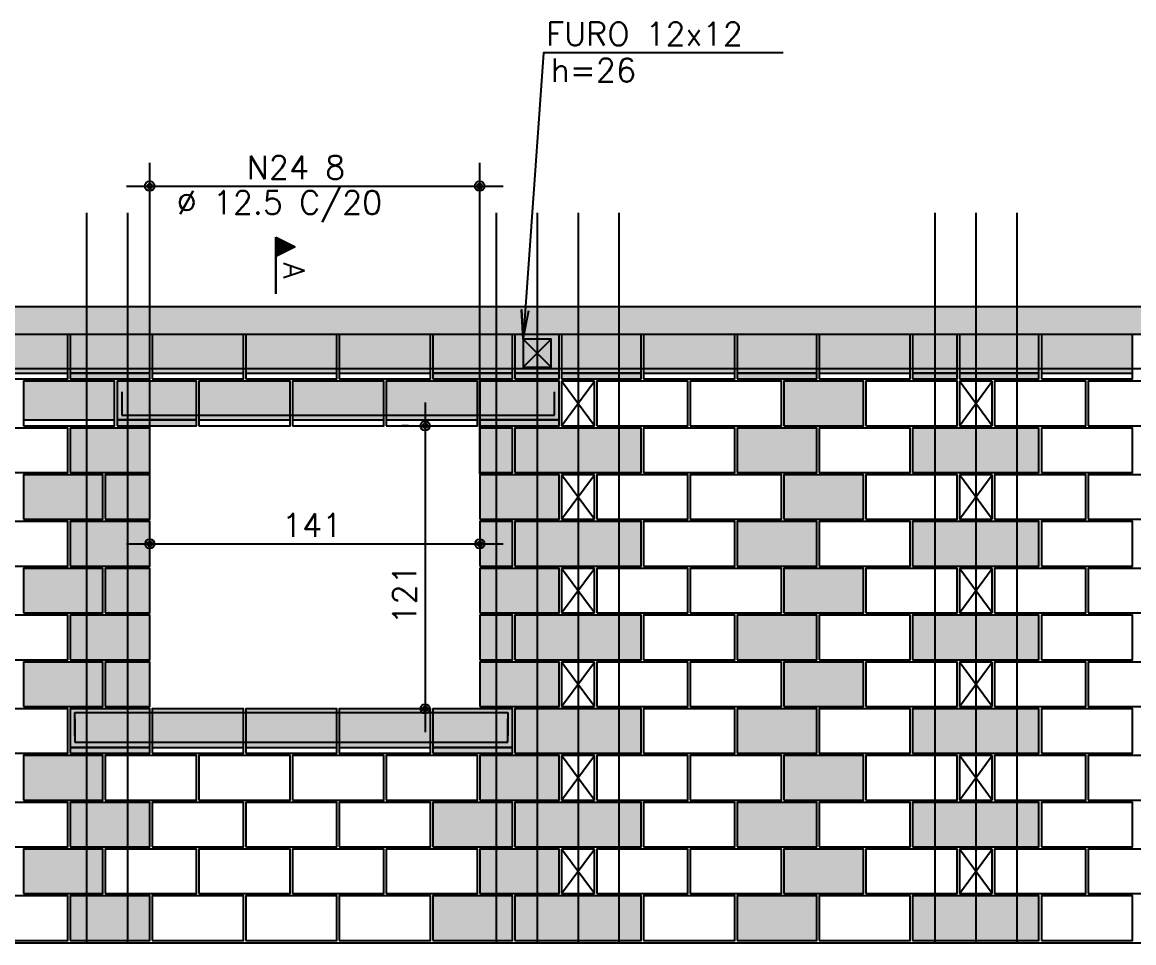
# Model space of a CAD drawing. Extents: x -2 to 121, y -2 to 61.
# Drawn here: x 34.84 to 44.34, y 34.59 to 42.46 of the extents above; entities that cross this region are included whole.
import ezdxf

# ---------------------------------------------------------------- set-up
doc = ezdxf.new("R2010")
doc.units = 0
doc.header["$MEASUREMENT"] = 0
for name, color, linetype in [('PENA_01', 1, 'CONTINUOUS'), ('PENA_02', 2, 'CONTINUOUS'), ('PENA_03', 3, 'CONTINUOUS'), ('PENA_05', 5, 'CONTINUOUS'), ('PENA_09', 254, 'CONTINUOUS'), ('PENA_11', 252, 'CONTINUOUS'), ('PENA_19', 240, 'CONTINUOUS'), ('PENA_21', 100, 'CONTINUOUS'), ('PENA_23', 50, 'CONTINUOUS'), ('PENA_28', 135, 'CONTINUOUS')]:
    doc.layers.add(name, color=color, linetype=linetype)
doc.styles.get("Standard").update_dxf_attribs({"font": 'ROMANS.SHX'})

msp = doc.modelspace()

# ---------------------------------------------------------------- linework, layer by layer
at = {"layer": 'PENA_01', "linetype": 'Continuous'}
for p, q in [((35.927785, 38.604592), (35.927785, 41.26288)), ((38.747785, 38.604592), (38.747785, 41.26288)), ((35.727785, 41.06288), (38.947785, 41.06288)), ((39.118424, 39.754592), (39.358424, 39.514592)), ((39.358424, 39.754592), (39.118424, 39.514592)), ((34.447785, 39.464592), (35.227785, 39.464592)), ((35.247785, 39.464592), (35.927785, 39.464592)), ((35.947785, 39.464592), (36.727785, 39.464592)), ((36.747785, 39.464592), (37.527785, 39.464592)), ((37.547785, 39.464592), (38.327785, 39.464592)), ((38.347785, 39.464592), (39.027785, 39.464592)), ((39.047785, 39.464592), (39.427785, 39.464592)), ((39.447785, 39.464592), (40.127785, 39.464592)), ((40.147785, 39.464592), (40.927785, 39.464592)), ((40.947785, 39.464592), (41.627785, 39.464592)), ((41.647785, 39.464592), (42.427785, 39.464592)), ((42.447785, 39.464592), (42.827785, 39.464592)), ((42.847785, 39.464592), (43.527785, 39.464592)), ((43.547785, 39.464592), (44.327785, 39.464592)), ((38.280897, 39.214592), (38.280897, 36.394592)), ((34.847785, 39.064592), (35.627785, 39.064592)), ((35.647785, 39.064592), (36.327785, 39.064592)), ((36.347785, 39.064592), (37.127785, 39.064592)), ((37.147785, 39.064592), (37.927785, 39.064592)), ((37.947785, 39.064592), (38.727785, 39.064592)), ((38.747785, 39.064592), (39.427785, 39.064592)), ((38.137785, 39.014592), (38.080897, 39.014592)), ((35.727785, 38.004592), (38.947785, 38.004592)), ((38.147785, 36.594592), (38.080897, 36.594592)), ((35.247785, 36.264592), (35.927785, 36.264592)), ((35.947785, 36.264592), (36.727785, 36.264592)), ((36.747785, 36.264592), (37.527785, 36.264592)), ((37.547785, 36.264592), (38.327785, 36.264592)), ((38.347785, 36.264592), (39.027785, 36.264592))]:
    msp.add_line(p, q, dxfattribs=at)
msp.add_lwpolyline([(39.118424, 39.754592), (39.118424, 39.514592), (39.358424, 39.514592), (39.358424, 39.754592), (39.118424, 39.754592)], dxfattribs=at)
at = {"layer": 'PENA_02', "linetype": 'Continuous'}
for p, q in [((39.727785, 39.394592), (39.447785, 39.394592)), ((39.447785, 39.394592), (39.447785, 39.014592)), ((39.727785, 39.014592), (39.727785, 39.394592)), ((43.127785, 39.394592), (42.847785, 39.394592)), ((42.847785, 39.394592), (42.847785, 39.014592)), ((43.127785, 39.014592), (43.127785, 39.394592)), ((39.447785, 39.014592), (39.727785, 39.014592)), ((42.847785, 39.014592), (43.127785, 39.014592)), ((39.727785, 38.594592), (39.447785, 38.594592)), ((39.447785, 38.594592), (39.447785, 38.214592)), ((39.727785, 38.214592), (39.727785, 38.594592)), ((43.127785, 38.594592), (42.847785, 38.594592)), ((42.847785, 38.594592), (42.847785, 38.214592)), ((43.127785, 38.214592), (43.127785, 38.594592)), ((39.447785, 38.214592), (39.727785, 38.214592)), ((42.847785, 38.214592), (43.127785, 38.214592)), ((39.727785, 37.794592), (39.447785, 37.794592)), ((39.447785, 37.794592), (39.447785, 37.414592)), ((39.727785, 37.414592), (39.727785, 37.794592)), ((43.127785, 37.794592), (42.847785, 37.794592)), ((42.847785, 37.794592), (42.847785, 37.414592)), ((43.127785, 37.414592), (43.127785, 37.794592)), ((39.447785, 37.414592), (39.727785, 37.414592)), ((42.847785, 37.414592), (43.127785, 37.414592)), ((39.727785, 36.994592), (39.447785, 36.994592)), ((39.447785, 36.994592), (39.447785, 36.614592)), ((39.727785, 36.614592), (39.727785, 36.994592)), ((43.127785, 36.994592), (42.847785, 36.994592)), ((42.847785, 36.994592), (42.847785, 36.614592)), ((43.127785, 36.614592), (43.127785, 36.994592)), ((39.447785, 36.614592), (39.727785, 36.614592)), ((42.847785, 36.614592), (43.127785, 36.614592)), ((39.727785, 36.194592), (39.447785, 36.194592)), ((39.447785, 36.194592), (39.447785, 35.814592)), ((39.727785, 35.814592), (39.727785, 36.194592)), ((43.127785, 36.194592), (42.847785, 36.194592)), ((42.847785, 36.194592), (42.847785, 35.814592)), ((43.127785, 35.814592), (43.127785, 36.194592)), ((39.447785, 35.814592), (39.727785, 35.814592)), ((42.847785, 35.814592), (43.127785, 35.814592)), ((39.727785, 35.394592), (39.447785, 35.394592)), ((39.447785, 35.394592), (39.447785, 35.014592)), ((39.727785, 35.014592), (39.727785, 35.394592)), ((43.127785, 35.394592), (42.847785, 35.394592)), ((42.847785, 35.394592), (42.847785, 35.014592)), ((43.127785, 35.014592), (43.127785, 35.394592)), ((39.447785, 35.014592), (39.727785, 35.014592)), ((42.847785, 35.014592), (43.127785, 35.014592)), ((6.947785, 34.594592), (63.127785, 34.594592)), ((6.947785, 34.594592), (63.127785, 34.594592))]:
    msp.add_line(p, q, dxfattribs=at)
for points in [[(6.947785, 39.794592), (6.947785, 40.034592), (63.127785, 40.034592), (63.127785, 39.794592), (62.422542, 39.794592), (62.422542, 39.014592), (55.847785, 39.014592), (55.847785, 39.794592), (54.227785, 39.794592), (54.227785, 39.014592), (47.447785, 39.014592), (47.447785, 39.794592), (15.027785, 39.794592), (15.027785, 39.014592), (7.547785, 39.014592), (7.547785, 39.794592), (6.947785, 39.794592)], [(34.447785, 39.414592), (35.227785, 39.414592), (35.227785, 39.794592), (34.447785, 39.794592), (34.447785, 39.414592)], [(35.247785, 39.414592), (35.927785, 39.414592), (35.927785, 39.794592), (35.247785, 39.794592), (35.247785, 39.414592)], [(35.947785, 39.414592), (36.727785, 39.414592), (36.727785, 39.794592), (35.947785, 39.794592), (35.947785, 39.414592)], [(36.747785, 39.414592), (37.527785, 39.414592), (37.527785, 39.794592), (36.747785, 39.794592), (36.747785, 39.414592)], [(37.547785, 39.414592), (38.327785, 39.414592), (38.327785, 39.794592), (37.547785, 39.794592), (37.547785, 39.414592)], [(38.347785, 39.414592), (39.027785, 39.414592), (39.027785, 39.794592), (38.347785, 39.794592), (38.347785, 39.414592)], [(39.047785, 39.414592), (39.427785, 39.414592), (39.427785, 39.794592), (39.047785, 39.794592), (39.047785, 39.414592)], [(39.447785, 39.414592), (40.127785, 39.414592), (40.127785, 39.794592), (39.447785, 39.794592), (39.447785, 39.414592)], [(40.147785, 39.414592), (40.927785, 39.414592), (40.927785, 39.794592), (40.147785, 39.794592), (40.147785, 39.414592)], [(40.947785, 39.414592), (41.627785, 39.414592), (41.627785, 39.794592), (40.947785, 39.794592), (40.947785, 39.414592)], [(41.647785, 39.414592), (42.427785, 39.414592), (42.427785, 39.794592), (41.647785, 39.794592), (41.647785, 39.414592)], [(42.447785, 39.414592), (42.827785, 39.414592), (42.827785, 39.794592), (42.447785, 39.794592), (42.447785, 39.414592)], [(42.847785, 39.414592), (43.527785, 39.414592), (43.527785, 39.794592), (42.847785, 39.794592), (42.847785, 39.414592)], [(43.547785, 39.414592), (44.327785, 39.414592), (44.327785, 39.794592), (43.547785, 39.794592), (43.547785, 39.414592)], [(34.847785, 39.014592), (35.627785, 39.014592), (35.627785, 39.394592), (34.847785, 39.394592), (34.847785, 39.014592)], [(35.647785, 39.014592), (36.327785, 39.014592), (36.327785, 39.394592), (35.647785, 39.394592), (35.647785, 39.014592)], [(36.347785, 39.014592), (37.127785, 39.014592), (37.127785, 39.394592), (36.347785, 39.394592), (36.347785, 39.014592)], [(37.147785, 39.014592), (37.927785, 39.014592), (37.927785, 39.394592), (37.147785, 39.394592), (37.147785, 39.014592)], [(37.947785, 39.014592), (38.727785, 39.014592), (38.727785, 39.394592), (37.947785, 39.394592), (37.947785, 39.014592)], [(38.747785, 39.014592), (39.427785, 39.014592), (39.427785, 39.394592), (38.747785, 39.394592), (38.747785, 39.014592)], [(39.747785, 39.014592), (40.527785, 39.014592), (40.527785, 39.394592), (39.747785, 39.394592), (39.747785, 39.014592)], [(40.547785, 39.014592), (41.327785, 39.014592), (41.327785, 39.394592), (40.547785, 39.394592), (40.547785, 39.014592)], [(41.347785, 39.014592), (42.027785, 39.014592), (42.027785, 39.394592), (41.347785, 39.394592), (41.347785, 39.014592)], [(42.047785, 39.014592), (42.827785, 39.014592), (42.827785, 39.394592), (42.047785, 39.394592), (42.047785, 39.014592)], [(43.147785, 39.014592), (43.927785, 39.014592), (43.927785, 39.394592), (43.147785, 39.394592), (43.147785, 39.014592)], [(43.947785, 39.014592), (44.727785, 39.014592), (44.727785, 39.394592), (43.947785, 39.394592), (43.947785, 39.014592)], [(34.447785, 38.614592), (35.227785, 38.614592), (35.227785, 38.994592), (34.447785, 38.994592), (34.447785, 38.614592)], [(35.247785, 38.614592), (35.927785, 38.614592), (35.927785, 38.994592), (35.247785, 38.994592), (35.247785, 38.614592)], [(38.747785, 38.614592), (39.027785, 38.614592), (39.027785, 38.994592), (38.747785, 38.994592), (38.747785, 38.614592)], [(39.047785, 38.614592), (40.127785, 38.614592), (40.127785, 38.994592), (39.047785, 38.994592), (39.047785, 38.614592)], [(40.147785, 38.614592), (40.927785, 38.614592), (40.927785, 38.994592), (40.147785, 38.994592), (40.147785, 38.614592)], [(40.947785, 38.614592), (41.627785, 38.614592), (41.627785, 38.994592), (40.947785, 38.994592), (40.947785, 38.614592)], [(41.647785, 38.614592), (42.427785, 38.614592), (42.427785, 38.994592), (41.647785, 38.994592), (41.647785, 38.614592)], [(42.447785, 38.614592), (43.527785, 38.614592), (43.527785, 38.994592), (42.447785, 38.994592), (42.447785, 38.614592)], [(43.547785, 38.614592), (44.327785, 38.614592), (44.327785, 38.994592), (43.547785, 38.994592), (43.547785, 38.614592)], [(34.847785, 38.214592), (35.527785, 38.214592), (35.527785, 38.594592), (34.847785, 38.594592), (34.847785, 38.214592)], [(35.547785, 38.214592), (35.927785, 38.214592), (35.927785, 38.594592), (35.547785, 38.594592), (35.547785, 38.214592)], [(38.747785, 38.214592), (39.427785, 38.214592), (39.427785, 38.594592), (38.747785, 38.594592), (38.747785, 38.214592)], [(39.747785, 38.214592), (40.527785, 38.214592), (40.527785, 38.594592), (39.747785, 38.594592), (39.747785, 38.214592)], [(40.547785, 38.214592), (41.327785, 38.214592), (41.327785, 38.594592), (40.547785, 38.594592), (40.547785, 38.214592)], [(41.347785, 38.214592), (42.027785, 38.214592), (42.027785, 38.594592), (41.347785, 38.594592), (41.347785, 38.214592)], [(42.047785, 38.214592), (42.827785, 38.214592), (42.827785, 38.594592), (42.047785, 38.594592), (42.047785, 38.214592)], [(43.147785, 38.214592), (43.927785, 38.214592), (43.927785, 38.594592), (43.147785, 38.594592), (43.147785, 38.214592)], [(43.947785, 38.214592), (44.727785, 38.214592), (44.727785, 38.594592), (43.947785, 38.594592), (43.947785, 38.214592)], [(34.447785, 37.814592), (35.227785, 37.814592), (35.227785, 38.194592), (34.447785, 38.194592), (34.447785, 37.814592)], [(35.247785, 37.814592), (35.927785, 37.814592), (35.927785, 38.194592), (35.247785, 38.194592), (35.247785, 37.814592)], [(38.747785, 37.814592), (39.027785, 37.814592), (39.027785, 38.194592), (38.747785, 38.194592), (38.747785, 37.814592)], [(39.047785, 37.814592), (40.127785, 37.814592), (40.127785, 38.194592), (39.047785, 38.194592), (39.047785, 37.814592)], [(40.147785, 37.814592), (40.927785, 37.814592), (40.927785, 38.194592), (40.147785, 38.194592), (40.147785, 37.814592)], [(40.947785, 37.814592), (41.627785, 37.814592), (41.627785, 38.194592), (40.947785, 38.194592), (40.947785, 37.814592)], [(41.647785, 37.814592), (42.427785, 37.814592), (42.427785, 38.194592), (41.647785, 38.194592), (41.647785, 37.814592)], [(42.447785, 37.814592), (43.527785, 37.814592), (43.527785, 38.194592), (42.447785, 38.194592), (42.447785, 37.814592)], [(43.547785, 37.814592), (44.327785, 37.814592), (44.327785, 38.194592), (43.547785, 38.194592), (43.547785, 37.814592)], [(34.847785, 37.414592), (35.527785, 37.414592), (35.527785, 37.794592), (34.847785, 37.794592), (34.847785, 37.414592)], [(35.547785, 37.414592), (35.927785, 37.414592), (35.927785, 37.794592), (35.547785, 37.794592), (35.547785, 37.414592)], [(38.747785, 37.414592), (39.427785, 37.414592), (39.427785, 37.794592), (38.747785, 37.794592), (38.747785, 37.414592)], [(39.747785, 37.414592), (40.527785, 37.414592), (40.527785, 37.794592), (39.747785, 37.794592), (39.747785, 37.414592)], [(40.547785, 37.414592), (41.327785, 37.414592), (41.327785, 37.794592), (40.547785, 37.794592), (40.547785, 37.414592)], [(41.347785, 37.414592), (42.027785, 37.414592), (42.027785, 37.794592), (41.347785, 37.794592), (41.347785, 37.414592)], [(42.047785, 37.414592), (42.827785, 37.414592), (42.827785, 37.794592), (42.047785, 37.794592), (42.047785, 37.414592)], [(43.147785, 37.414592), (43.927785, 37.414592), (43.927785, 37.794592), (43.147785, 37.794592), (43.147785, 37.414592)], [(43.947785, 37.414592), (44.727785, 37.414592), (44.727785, 37.794592), (43.947785, 37.794592), (43.947785, 37.414592)], [(34.447785, 37.014592), (35.227785, 37.014592), (35.227785, 37.394592), (34.447785, 37.394592), (34.447785, 37.014592)], [(35.247785, 37.014592), (35.927785, 37.014592), (35.927785, 37.394592), (35.247785, 37.394592), (35.247785, 37.014592)], [(38.747785, 37.014592), (39.027785, 37.014592), (39.027785, 37.394592), (38.747785, 37.394592), (38.747785, 37.014592)], [(39.047785, 37.014592), (40.127785, 37.014592), (40.127785, 37.394592), (39.047785, 37.394592), (39.047785, 37.014592)], [(40.147785, 37.014592), (40.927785, 37.014592), (40.927785, 37.394592), (40.147785, 37.394592), (40.147785, 37.014592)], [(40.947785, 37.014592), (41.627785, 37.014592), (41.627785, 37.394592), (40.947785, 37.394592), (40.947785, 37.014592)], [(41.647785, 37.014592), (42.427785, 37.014592), (42.427785, 37.394592), (41.647785, 37.394592), (41.647785, 37.014592)], [(42.447785, 37.014592), (43.527785, 37.014592), (43.527785, 37.394592), (42.447785, 37.394592), (42.447785, 37.014592)], [(43.547785, 37.014592), (44.327785, 37.014592), (44.327785, 37.394592), (43.547785, 37.394592), (43.547785, 37.014592)], [(34.847785, 36.614592), (35.527785, 36.614592), (35.527785, 36.994592), (34.847785, 36.994592), (34.847785, 36.614592)], [(35.547785, 36.614592), (35.927785, 36.614592), (35.927785, 36.994592), (35.547785, 36.994592), (35.547785, 36.614592)], [(38.747785, 36.614592), (39.427785, 36.614592), (39.427785, 36.994592), (38.747785, 36.994592), (38.747785, 36.614592)], [(39.747785, 36.614592), (40.527785, 36.614592), (40.527785, 36.994592), (39.747785, 36.994592), (39.747785, 36.614592)], [(40.547785, 36.614592), (41.327785, 36.614592), (41.327785, 36.994592), (40.547785, 36.994592), (40.547785, 36.614592)], [(41.347785, 36.614592), (42.027785, 36.614592), (42.027785, 36.994592), (41.347785, 36.994592), (41.347785, 36.614592)], [(42.047785, 36.614592), (42.827785, 36.614592), (42.827785, 36.994592), (42.047785, 36.994592), (42.047785, 36.614592)], [(43.147785, 36.614592), (43.927785, 36.614592), (43.927785, 36.994592), (43.147785, 36.994592), (43.147785, 36.614592)], [(43.947785, 36.614592), (44.727785, 36.614592), (44.727785, 36.994592), (43.947785, 36.994592), (43.947785, 36.614592)], [(34.447785, 36.214592), (35.227785, 36.214592), (35.227785, 36.594592), (34.447785, 36.594592), (34.447785, 36.214592)], [(35.247785, 36.214592), (35.927785, 36.214592), (35.927785, 36.594592), (35.247785, 36.594592), (35.247785, 36.214592)], [(35.947785, 36.214592), (36.727785, 36.214592), (36.727785, 36.594592), (35.947785, 36.594592), (35.947785, 36.214592)], [(36.747785, 36.214592), (37.527785, 36.214592), (37.527785, 36.594592), (36.747785, 36.594592), (36.747785, 36.214592)], [(37.547785, 36.214592), (38.327785, 36.214592), (38.327785, 36.594592), (37.547785, 36.594592), (37.547785, 36.214592)], [(38.347785, 36.214592), (39.027785, 36.214592), (39.027785, 36.594592), (38.347785, 36.594592), (38.347785, 36.214592)], [(39.047785, 36.214592), (40.127785, 36.214592), (40.127785, 36.594592), (39.047785, 36.594592), (39.047785, 36.214592)], [(40.147785, 36.214592), (40.927785, 36.214592), (40.927785, 36.594592), (40.147785, 36.594592), (40.147785, 36.214592)], [(40.947785, 36.214592), (41.627785, 36.214592), (41.627785, 36.594592), (40.947785, 36.594592), (40.947785, 36.214592)], [(41.647785, 36.214592), (42.427785, 36.214592), (42.427785, 36.594592), (41.647785, 36.594592), (41.647785, 36.214592)], [(42.447785, 36.214592), (43.527785, 36.214592), (43.527785, 36.594592), (42.447785, 36.594592), (42.447785, 36.214592)], [(43.547785, 36.214592), (44.327785, 36.214592), (44.327785, 36.594592), (43.547785, 36.594592), (43.547785, 36.214592)], [(34.847785, 35.814592), (35.527785, 35.814592), (35.527785, 36.194592), (34.847785, 36.194592), (34.847785, 35.814592)], [(35.547785, 35.814592), (36.327785, 35.814592), (36.327785, 36.194592), (35.547785, 36.194592), (35.547785, 35.814592)], [(36.347785, 35.814592), (37.127785, 35.814592), (37.127785, 36.194592), (36.347785, 36.194592), (36.347785, 35.814592)], [(37.147785, 35.814592), (37.927785, 35.814592), (37.927785, 36.194592), (37.147785, 36.194592), (37.147785, 35.814592)], [(37.947785, 35.814592), (38.727785, 35.814592), (38.727785, 36.194592), (37.947785, 36.194592), (37.947785, 35.814592)], [(38.747785, 35.814592), (39.427785, 35.814592), (39.427785, 36.194592), (38.747785, 36.194592), (38.747785, 35.814592)], [(39.747785, 35.814592), (40.527785, 35.814592), (40.527785, 36.194592), (39.747785, 36.194592), (39.747785, 35.814592)], [(40.547785, 35.814592), (41.327785, 35.814592), (41.327785, 36.194592), (40.547785, 36.194592), (40.547785, 35.814592)], [(41.347785, 35.814592), (42.027785, 35.814592), (42.027785, 36.194592), (41.347785, 36.194592), (41.347785, 35.814592)], [(42.047785, 35.814592), (42.827785, 35.814592), (42.827785, 36.194592), (42.047785, 36.194592), (42.047785, 35.814592)], [(43.147785, 35.814592), (43.927785, 35.814592), (43.927785, 36.194592), (43.147785, 36.194592), (43.147785, 35.814592)], [(43.947785, 35.814592), (44.727785, 35.814592), (44.727785, 36.194592), (43.947785, 36.194592), (43.947785, 35.814592)], [(34.447785, 35.414592), (35.227785, 35.414592), (35.227785, 35.794592), (34.447785, 35.794592), (34.447785, 35.414592)], [(35.247785, 35.414592), (35.927785, 35.414592), (35.927785, 35.794592), (35.247785, 35.794592), (35.247785, 35.414592)], [(35.947785, 35.414592), (36.727785, 35.414592), (36.727785, 35.794592), (35.947785, 35.794592), (35.947785, 35.414592)], [(36.747785, 35.414592), (37.527785, 35.414592), (37.527785, 35.794592), (36.747785, 35.794592), (36.747785, 35.414592)], [(37.547785, 35.414592), (38.327785, 35.414592), (38.327785, 35.794592), (37.547785, 35.794592), (37.547785, 35.414592)], [(38.347785, 35.414592), (39.027785, 35.414592), (39.027785, 35.794592), (38.347785, 35.794592), (38.347785, 35.414592)], [(39.047785, 35.414592), (40.127785, 35.414592), (40.127785, 35.794592), (39.047785, 35.794592), (39.047785, 35.414592)], [(40.147785, 35.414592), (40.927785, 35.414592), (40.927785, 35.794592), (40.147785, 35.794592), (40.147785, 35.414592)], [(40.947785, 35.414592), (41.627785, 35.414592), (41.627785, 35.794592), (40.947785, 35.794592), (40.947785, 35.414592)], [(41.647785, 35.414592), (42.427785, 35.414592), (42.427785, 35.794592), (41.647785, 35.794592), (41.647785, 35.414592)], [(42.447785, 35.414592), (43.527785, 35.414592), (43.527785, 35.794592), (42.447785, 35.794592), (42.447785, 35.414592)], [(43.547785, 35.414592), (44.327785, 35.414592), (44.327785, 35.794592), (43.547785, 35.794592), (43.547785, 35.414592)], [(34.847785, 35.014592), (35.527785, 35.014592), (35.527785, 35.394592), (34.847785, 35.394592), (34.847785, 35.014592)], [(35.547785, 35.014592), (36.327785, 35.014592), (36.327785, 35.394592), (35.547785, 35.394592), (35.547785, 35.014592)], [(36.347785, 35.014592), (37.127785, 35.014592), (37.127785, 35.394592), (36.347785, 35.394592), (36.347785, 35.014592)], [(37.147785, 35.014592), (37.927785, 35.014592), (37.927785, 35.394592), (37.147785, 35.394592), (37.147785, 35.014592)], [(37.947785, 35.014592), (38.727785, 35.014592), (38.727785, 35.394592), (37.947785, 35.394592), (37.947785, 35.014592)], [(38.747785, 35.014592), (39.427785, 35.014592), (39.427785, 35.394592), (38.747785, 35.394592), (38.747785, 35.014592)], [(39.747785, 35.014592), (40.527785, 35.014592), (40.527785, 35.394592), (39.747785, 35.394592), (39.747785, 35.014592)], [(40.547785, 35.014592), (41.327785, 35.014592), (41.327785, 35.394592), (40.547785, 35.394592), (40.547785, 35.014592)], [(41.347785, 35.014592), (42.027785, 35.014592), (42.027785, 35.394592), (41.347785, 35.394592), (41.347785, 35.014592)], [(42.047785, 35.014592), (42.827785, 35.014592), (42.827785, 35.394592), (42.047785, 35.394592), (42.047785, 35.014592)], [(43.147785, 35.014592), (43.927785, 35.014592), (43.927785, 35.394592), (43.147785, 35.394592), (43.147785, 35.014592)], [(43.947785, 35.014592), (44.727785, 35.014592), (44.727785, 35.394592), (43.947785, 35.394592), (43.947785, 35.014592)], [(34.447785, 34.614592), (35.227785, 34.614592), (35.227785, 34.994592), (34.447785, 34.994592), (34.447785, 34.614592)], [(35.247785, 34.614592), (35.927785, 34.614592), (35.927785, 34.994592), (35.247785, 34.994592), (35.247785, 34.614592)], [(35.947785, 34.614592), (36.727785, 34.614592), (36.727785, 34.994592), (35.947785, 34.994592), (35.947785, 34.614592)], [(36.747785, 34.614592), (37.527785, 34.614592), (37.527785, 34.994592), (36.747785, 34.994592), (36.747785, 34.614592)], [(37.547785, 34.614592), (38.327785, 34.614592), (38.327785, 34.994592), (37.547785, 34.994592), (37.547785, 34.614592)], [(38.347785, 34.614592), (39.027785, 34.614592), (39.027785, 34.994592), (38.347785, 34.994592), (38.347785, 34.614592)], [(39.047785, 34.614592), (40.127785, 34.614592), (40.127785, 34.994592), (39.047785, 34.994592), (39.047785, 34.614592)], [(40.147785, 34.614592), (40.927785, 34.614592), (40.927785, 34.994592), (40.147785, 34.994592), (40.147785, 34.614592)], [(40.947785, 34.614592), (41.627785, 34.614592), (41.627785, 34.994592), (40.947785, 34.994592), (40.947785, 34.614592)], [(41.647785, 34.614592), (42.427785, 34.614592), (42.427785, 34.994592), (41.647785, 34.994592), (41.647785, 34.614592)], [(42.447785, 34.614592), (43.527785, 34.614592), (43.527785, 34.994592), (42.447785, 34.994592), (42.447785, 34.614592)], [(43.547785, 34.614592), (44.327785, 34.614592), (44.327785, 34.994592), (43.547785, 34.994592), (43.547785, 34.614592)]]:
    msp.add_lwpolyline(points, dxfattribs=at)
for centre, radius in [((35.927785, 41.06288), 0.041625), ((35.927785, 41.06288), 0.02075), ((38.747785, 41.06288), 0.041625), ((38.747785, 41.06288), 0.02075), ((38.280897, 39.014592), 0.04), ((38.280897, 39.014592), 0.02), ((35.927785, 38.004592), 0.04), ((35.927785, 38.004592), 0.02), ((38.747785, 38.004592), 0.04), ((38.747785, 38.004592), 0.02), ((38.280897, 36.594592), 0.04), ((38.280897, 36.594592), 0.02)]:
    msp.add_circle(centre, radius, dxfattribs=at)
at = {"layer": 'PENA_03', "linetype": 'Continuous'}
for p, q in [((37.004296, 40.141199), (37.004296, 40.627581)), ((37.004296, 40.627581), (37.170229, 40.544615)), ((37.004991, 40.626453), (37.168668, 40.544615)), ((37.004992, 40.626453), (37.004992, 40.462776)), ((37.01706, 40.621199), (37.01706, 40.46803)), ((37.029824, 40.614817), (37.029824, 40.474412)), ((37.042588, 40.608435), (37.042588, 40.480794)), ((37.055352, 40.602053), (37.055352, 40.487176)), ((37.068116, 40.595671), (37.068116, 40.493558)), ((37.08088, 40.589289), (37.08088, 40.49994)), ((37.093644, 40.582907), (37.093644, 40.506322)), ((37.106408, 40.576525), (37.106408, 40.512704)), ((37.119172, 40.570143), (37.119172, 40.519086)), ((37.170229, 40.544615), (37.004991, 40.461996)), ((37.168668, 40.544615), (37.004992, 40.462776)), ((37.131936, 40.563761), (37.131936, 40.525468)), ((37.144701, 40.557379), (37.144701, 40.53185)), ((37.157465, 40.550997), (37.157465, 40.538233)), ((37.004992, 40.461996), (37.004992, 40.141199)), ((39.447785, 39.014592), (39.727785, 39.394592)), ((39.727785, 39.014592), (39.447785, 39.394592)), ((42.847785, 39.014592), (43.127785, 39.394592)), ((43.127785, 39.014592), (42.847785, 39.394592)), ((38.337785, 39.014592), (38.337785, 39.014592)), ((39.447785, 38.214592), (39.727785, 38.594592)), ((39.727785, 38.214592), (39.447785, 38.594592)), ((42.847785, 38.214592), (43.127785, 38.594592)), ((43.127785, 38.214592), (42.847785, 38.594592)), ((35.927785, 38.404592), (35.927785, 38.404592)), ((38.747785, 38.404592), (38.747785, 38.404592)), ((35.927785, 38.004592), (35.927785, 38.004592)), ((38.747785, 38.004592), (38.747785, 38.004592)), ((39.447785, 37.414592), (39.727785, 37.794592)), ((39.727785, 37.414592), (39.447785, 37.794592)), ((42.847785, 37.414592), (43.127785, 37.794592)), ((43.127785, 37.414592), (42.847785, 37.794592)), ((39.447785, 36.614592), (39.727785, 36.994592)), ((39.727785, 36.614592), (39.447785, 36.994592)), ((42.847785, 36.614592), (43.127785, 36.994592)), ((43.127785, 36.614592), (42.847785, 36.994592)), ((38.347785, 36.594592), (38.347785, 36.594592)), ((39.447785, 35.814592), (39.727785, 36.194592)), ((39.727785, 35.814592), (39.447785, 36.194592)), ((42.847785, 35.814592), (43.127785, 36.194592)), ((43.127785, 35.814592), (42.847785, 36.194592)), ((39.447785, 35.014592), (39.727785, 35.394592)), ((39.727785, 35.014592), (39.447785, 35.394592)), ((42.847785, 35.014592), (43.127785, 35.394592)), ((43.127785, 35.014592), (42.847785, 35.394592))]:
    msp.add_line(p, q, dxfattribs=at)
msp.add_lwpolyline([(41.342354, 42.203109), (39.293263, 42.203109), (39.118424, 39.754592), (39.103529, 40.004148), (39.118424, 39.754592), (39.168626, 39.9995)], dxfattribs=at)
at = {"layer": 'PENA_05', "linetype": 'Continuous'}
for p, q in [((30.83193, 39.504592), (47.847785, 39.504592)), ((35.687785, 39.304592), (35.687785, 39.104592)), ((39.387785, 39.104592), (39.387785, 39.304592)), ((35.687785, 39.104592), (39.387785, 39.104592)), ((35.287785, 36.363491), (35.287785, 36.563491)), ((35.287785, 36.563491), (38.987785, 36.563491)), ((35.287785, 36.509397), (35.287785, 36.309397)), ((38.987785, 36.563491), (38.987785, 36.363491)), ((38.987785, 36.309397), (38.987785, 36.509397)), ((35.287785, 36.309397), (38.987785, 36.309397))]:
    msp.add_line(p, q, dxfattribs=at)
for points in [[(35.387785, 40.834592), (35.387785, 34.594592)], [(35.737785, 40.834592), (35.737785, 34.594592)], [(38.887785, 40.834592), (38.887785, 34.594592)], [(39.237785, 40.834592), (39.237785, 34.594592)], [(39.587785, 40.834592), (39.587785, 34.594592)], [(39.937785, 40.834592), (39.937785, 34.594592)], [(42.637785, 40.834592), (42.637785, 34.594592)], [(42.987785, 40.834592), (42.987785, 34.594592)], [(43.337785, 40.834592), (43.337785, 34.594592)]]:
    msp.add_lwpolyline(points, dxfattribs=at)
at = {"layer": 'PENA_09', "linetype": 'Continuous'}
for points in [[(34.447785, 39.464592), (35.227785, 39.464592), (35.227785, 39.794592), (34.447785, 39.794592), (34.447785, 39.464592)], [(35.247785, 39.464592), (35.927785, 39.464592), (35.927785, 39.794592), (35.247785, 39.794592), (35.247785, 39.464592)], [(35.947785, 39.464592), (36.727785, 39.464592), (36.727785, 39.794592), (35.947785, 39.794592), (35.947785, 39.464592)], [(36.747785, 39.464592), (37.527785, 39.464592), (37.527785, 39.794592), (36.747785, 39.794592), (36.747785, 39.464592)], [(37.547785, 39.464592), (38.327785, 39.464592), (38.327785, 39.794592), (37.547785, 39.794592), (37.547785, 39.464592)], [(38.347785, 39.464592), (39.027785, 39.464592), (39.027785, 39.794592), (38.347785, 39.794592), (38.347785, 39.464592)], [(39.047785, 39.464592), (39.427785, 39.464592), (39.427785, 39.794592), (39.047785, 39.794592), (39.047785, 39.464592)], [(39.447785, 39.464592), (40.127785, 39.464592), (40.127785, 39.794592), (39.447785, 39.794592), (39.447785, 39.464592)], [(40.147785, 39.464592), (40.927785, 39.464592), (40.927785, 39.794592), (40.147785, 39.794592), (40.147785, 39.464592)], [(40.947785, 39.464592), (41.627785, 39.464592), (41.627785, 39.794592), (40.947785, 39.794592), (40.947785, 39.464592)], [(41.647785, 39.464592), (42.427785, 39.464592), (42.427785, 39.794592), (41.647785, 39.794592), (41.647785, 39.464592)], [(42.447785, 39.464592), (42.827785, 39.464592), (42.827785, 39.794592), (42.447785, 39.794592), (42.447785, 39.464592)], [(42.847785, 39.464592), (43.527785, 39.464592), (43.527785, 39.794592), (42.847785, 39.794592), (42.847785, 39.464592)], [(43.547785, 39.464592), (44.327785, 39.464592), (44.327785, 39.794592), (43.547785, 39.794592), (43.547785, 39.464592)], [(34.847785, 39.064592), (35.627785, 39.064592), (35.627785, 39.394592), (34.847785, 39.394592), (34.847785, 39.064592)], [(35.647785, 39.064592), (36.327785, 39.064592), (36.327785, 39.394592), (35.647785, 39.394592), (35.647785, 39.064592)], [(36.347785, 39.064592), (37.127785, 39.064592), (37.127785, 39.394592), (36.347785, 39.394592), (36.347785, 39.064592)], [(37.147785, 39.064592), (37.927785, 39.064592), (37.927785, 39.394592), (37.147785, 39.394592), (37.147785, 39.064592)], [(37.947785, 39.064592), (38.727785, 39.064592), (38.727785, 39.394592), (37.947785, 39.394592), (37.947785, 39.064592)], [(38.747785, 39.064592), (39.427785, 39.064592), (39.427785, 39.394592), (38.747785, 39.394592), (38.747785, 39.064592)], [(35.247785, 36.264592), (35.927785, 36.264592), (35.927785, 36.594592), (35.247785, 36.594592), (35.247785, 36.264592)], [(35.947785, 36.264592), (36.727785, 36.264592), (36.727785, 36.594592), (35.947785, 36.594592), (35.947785, 36.264592)], [(36.747785, 36.264592), (37.527785, 36.264592), (37.527785, 36.594592), (36.747785, 36.594592), (36.747785, 36.264592)], [(37.547785, 36.264592), (38.327785, 36.264592), (38.327785, 36.594592), (37.547785, 36.594592), (37.547785, 36.264592)], [(38.347785, 36.264592), (39.027785, 36.264592), (39.027785, 36.594592), (38.347785, 36.594592), (38.347785, 36.264592)]]:
    msp.add_lwpolyline(points, dxfattribs=at)
for points in [[(34.447785, 39.464592), (35.227785, 39.464592), (35.227785, 39.794592)], [(34.447785, 39.464592), (35.227785, 39.794592), (34.447785, 39.794592)], [(35.247785, 39.464592), (35.927785, 39.464592), (35.927785, 39.794592)], [(35.247785, 39.464592), (35.927785, 39.794592), (35.247785, 39.794592)], [(35.247785, 39.464592), (35.247785, 39.794592), (35.247785, 39.464592)], [(35.947785, 39.464592), (36.727785, 39.464592), (36.727785, 39.794592)], [(35.947785, 39.464592), (36.727785, 39.794592), (35.947785, 39.794592)], [(35.947785, 39.464592), (35.947785, 39.794592), (35.947785, 39.464592)], [(36.747785, 39.464592), (37.527785, 39.464592), (37.527785, 39.794592)], [(36.747785, 39.464592), (37.527785, 39.794592), (36.747785, 39.794592)], [(36.747785, 39.464592), (36.747785, 39.794592), (36.747785, 39.464592)], [(37.547785, 39.464592), (38.327785, 39.464592), (38.327785, 39.794592)], [(37.547785, 39.464592), (38.327785, 39.794592), (37.547785, 39.794592)], [(37.547785, 39.464592), (37.547785, 39.794592), (37.547785, 39.464592)], [(38.347785, 39.464592), (39.027785, 39.464592), (39.027785, 39.794592)], [(38.347785, 39.464592), (39.027785, 39.794592), (38.347785, 39.794592)], [(38.347785, 39.464592), (38.347785, 39.794592), (38.347785, 39.464592)], [(39.047785, 39.464592), (39.427785, 39.464592), (39.427785, 39.794592)], [(39.047785, 39.464592), (39.427785, 39.794592), (39.047785, 39.794592)], [(39.047785, 39.464592), (39.047785, 39.794592), (39.047785, 39.464592)], [(39.447785, 39.464592), (40.127785, 39.464592), (40.127785, 39.794592)], [(39.447785, 39.464592), (40.127785, 39.794592), (39.447785, 39.794592)], [(39.447785, 39.464592), (39.447785, 39.794592), (39.447785, 39.464592)], [(40.147785, 39.464592), (40.927785, 39.464592), (40.927785, 39.794592)], [(40.147785, 39.464592), (40.927785, 39.794592), (40.147785, 39.794592)], [(40.147785, 39.464592), (40.147785, 39.794592), (40.147785, 39.464592)], [(40.947785, 39.464592), (41.627785, 39.464592), (41.627785, 39.794592)], [(40.947785, 39.464592), (41.627785, 39.794592), (40.947785, 39.794592)], [(40.947785, 39.464592), (40.947785, 39.794592), (40.947785, 39.464592)], [(41.647785, 39.464592), (42.427785, 39.464592), (42.427785, 39.794592)], [(41.647785, 39.464592), (42.427785, 39.794592), (41.647785, 39.794592)], [(41.647785, 39.464592), (41.647785, 39.794592), (41.647785, 39.464592)], [(42.447785, 39.464592), (42.827785, 39.464592), (42.827785, 39.794592)], [(42.447785, 39.464592), (42.827785, 39.794592), (42.447785, 39.794592)], [(42.447785, 39.464592), (42.447785, 39.794592), (42.447785, 39.464592)], [(42.847785, 39.464592), (43.527785, 39.464592), (43.527785, 39.794592)], [(42.847785, 39.464592), (43.527785, 39.794592), (42.847785, 39.794592)], [(42.847785, 39.464592), (42.847785, 39.794592), (42.847785, 39.464592)], [(43.547785, 39.464592), (44.327785, 39.464592), (44.327785, 39.794592)], [(43.547785, 39.464592), (44.327785, 39.794592), (43.547785, 39.794592)], [(43.547785, 39.464592), (43.547785, 39.794592), (43.547785, 39.464592)], [(34.847785, 39.064592), (35.627785, 39.064592), (35.627785, 39.394592)], [(34.847785, 39.064592), (35.627785, 39.394592), (34.847785, 39.394592)], [(34.847785, 39.064592), (34.847785, 39.394592), (34.847785, 39.064592)], [(35.647785, 39.064592), (36.327785, 39.064592), (36.327785, 39.394592)], [(35.647785, 39.064592), (36.327785, 39.394592), (35.647785, 39.394592)], [(35.647785, 39.064592), (35.647785, 39.394592), (35.647785, 39.064592)], [(36.347785, 39.064592), (37.127785, 39.064592), (37.127785, 39.394592)], [(36.347785, 39.064592), (37.127785, 39.394592), (36.347785, 39.394592)], [(36.347785, 39.064592), (36.347785, 39.394592), (36.347785, 39.064592)], [(37.147785, 39.064592), (37.927785, 39.064592), (37.927785, 39.394592)], [(37.147785, 39.064592), (37.927785, 39.394592), (37.147785, 39.394592)], [(37.147785, 39.064592), (37.147785, 39.394592), (37.147785, 39.064592)], [(37.947785, 39.064592), (38.727785, 39.064592), (38.727785, 39.394592)], [(37.947785, 39.064592), (38.727785, 39.394592), (37.947785, 39.394592)], [(37.947785, 39.064592), (37.947785, 39.394592), (37.947785, 39.064592)], [(38.747785, 39.064592), (39.427785, 39.064592), (39.427785, 39.394592)], [(38.747785, 39.064592), (39.427785, 39.394592), (38.747785, 39.394592)], [(38.747785, 39.064592), (38.747785, 39.394592), (38.747785, 39.064592)], [(35.247785, 36.264592), (35.927785, 36.264592), (35.927785, 36.594592)], [(35.247785, 36.264592), (35.927785, 36.594592), (35.247785, 36.594592)], [(35.247785, 36.264592), (35.247785, 36.594592), (35.247785, 36.264592)], [(35.947785, 36.264592), (36.727785, 36.264592), (36.727785, 36.594592)], [(35.947785, 36.264592), (36.727785, 36.594592), (35.947785, 36.594592)], [(35.947785, 36.264592), (35.947785, 36.594592), (35.947785, 36.264592)], [(36.747785, 36.264592), (37.527785, 36.264592), (37.527785, 36.594592)], [(36.747785, 36.264592), (37.527785, 36.594592), (36.747785, 36.594592)], [(36.747785, 36.264592), (36.747785, 36.594592), (36.747785, 36.264592)], [(37.547785, 36.264592), (38.327785, 36.264592), (38.327785, 36.594592)], [(37.547785, 36.264592), (38.327785, 36.594592), (37.547785, 36.594592)], [(37.547785, 36.264592), (37.547785, 36.594592), (37.547785, 36.264592)], [(38.347785, 36.264592), (39.027785, 36.264592), (39.027785, 36.594592)], [(38.347785, 36.264592), (39.027785, 36.594592), (38.347785, 36.594592)], [(38.347785, 36.264592), (38.347785, 36.594592), (38.347785, 36.264592)]]:
    msp.add_solid(points, dxfattribs=at)
at = {"layer": 'PENA_11', "linetype": 'Continuous'}
for points in [[(7.547785, 39.794592), (6.947785, 39.794592), (63.127785, 40.034592)], [(63.127785, 40.034592), (6.947785, 39.794592), (6.947785, 40.034592)], [(15.027785, 39.794592), (7.547785, 39.794592), (63.127785, 40.034592)], [(63.127785, 40.034592), (47.447785, 39.794592), (15.027785, 39.794592)]]:
    msp.add_solid(points, dxfattribs=at)
at = {"layer": 'PENA_19', "linetype": 'Continuous'}
for points in [[(39.047785, 38.614592), (40.127785, 38.614592), (40.127785, 38.994592), (39.047785, 38.994592), (39.047785, 38.614592)], [(42.447785, 38.614592), (43.527785, 38.614592), (43.527785, 38.994592), (42.447785, 38.994592), (42.447785, 38.614592)], [(39.047785, 37.814592), (40.127785, 37.814592), (40.127785, 38.194592), (39.047785, 38.194592), (39.047785, 37.814592)], [(42.447785, 37.814592), (43.527785, 37.814592), (43.527785, 38.194592), (42.447785, 38.194592), (42.447785, 37.814592)], [(39.047785, 37.014592), (40.127785, 37.014592), (40.127785, 37.394592), (39.047785, 37.394592), (39.047785, 37.014592)], [(42.447785, 37.014592), (43.527785, 37.014592), (43.527785, 37.394592), (42.447785, 37.394592), (42.447785, 37.014592)], [(39.047785, 36.214592), (40.127785, 36.214592), (40.127785, 36.594592), (39.047785, 36.594592), (39.047785, 36.214592)], [(42.447785, 36.214592), (43.527785, 36.214592), (43.527785, 36.594592), (42.447785, 36.594592), (42.447785, 36.214592)], [(39.047785, 35.414592), (40.127785, 35.414592), (40.127785, 35.794592), (39.047785, 35.794592), (39.047785, 35.414592)], [(42.447785, 35.414592), (43.527785, 35.414592), (43.527785, 35.794592), (42.447785, 35.794592), (42.447785, 35.414592)], [(39.047785, 34.614592), (40.127785, 34.614592), (40.127785, 34.994592), (39.047785, 34.994592), (39.047785, 34.614592)], [(42.447785, 34.614592), (43.527785, 34.614592), (43.527785, 34.994592), (42.447785, 34.994592), (42.447785, 34.614592)]]:
    msp.add_lwpolyline(points, dxfattribs=at)
for points in [[(39.047785, 38.614592), (40.127785, 38.614592), (40.127785, 38.994592)], [(39.047785, 38.614592), (40.127785, 38.994592), (39.047785, 38.994592)], [(39.047785, 38.614592), (39.047785, 38.994592), (39.047785, 38.614592)], [(42.447785, 38.614592), (43.527785, 38.614592), (43.527785, 38.994592)], [(42.447785, 38.614592), (43.527785, 38.994592), (42.447785, 38.994592)], [(42.447785, 38.614592), (42.447785, 38.994592), (42.447785, 38.614592)], [(39.047785, 37.814592), (40.127785, 37.814592), (40.127785, 38.194592)], [(39.047785, 37.814592), (40.127785, 38.194592), (39.047785, 38.194592)], [(39.047785, 37.814592), (39.047785, 38.194592), (39.047785, 37.814592)], [(42.447785, 37.814592), (43.527785, 37.814592), (43.527785, 38.194592)], [(42.447785, 37.814592), (43.527785, 38.194592), (42.447785, 38.194592)], [(42.447785, 37.814592), (42.447785, 38.194592), (42.447785, 37.814592)], [(39.047785, 37.014592), (40.127785, 37.014592), (40.127785, 37.394592)], [(39.047785, 37.014592), (40.127785, 37.394592), (39.047785, 37.394592)], [(39.047785, 37.014592), (39.047785, 37.394592), (39.047785, 37.014592)], [(42.447785, 37.014592), (43.527785, 37.014592), (43.527785, 37.394592)], [(42.447785, 37.014592), (43.527785, 37.394592), (42.447785, 37.394592)], [(42.447785, 37.014592), (42.447785, 37.394592), (42.447785, 37.014592)], [(39.047785, 36.214592), (40.127785, 36.214592), (40.127785, 36.594592)], [(39.047785, 36.214592), (40.127785, 36.594592), (39.047785, 36.594592)], [(39.047785, 36.214592), (39.047785, 36.594592), (39.047785, 36.214592)], [(42.447785, 36.214592), (43.527785, 36.214592), (43.527785, 36.594592)], [(42.447785, 36.214592), (43.527785, 36.594592), (42.447785, 36.594592)], [(42.447785, 36.214592), (42.447785, 36.594592), (42.447785, 36.214592)], [(39.047785, 35.414592), (40.127785, 35.414592), (40.127785, 35.794592)], [(39.047785, 35.414592), (40.127785, 35.794592), (39.047785, 35.794592)], [(39.047785, 35.414592), (39.047785, 35.794592), (39.047785, 35.414592)], [(42.447785, 35.414592), (43.527785, 35.414592), (43.527785, 35.794592)], [(42.447785, 35.414592), (43.527785, 35.794592), (42.447785, 35.794592)], [(42.447785, 35.414592), (42.447785, 35.794592), (42.447785, 35.414592)], [(39.047785, 34.614592), (40.127785, 34.614592), (40.127785, 34.994592)], [(39.047785, 34.614592), (40.127785, 34.994592), (39.047785, 34.994592)], [(39.047785, 34.614592), (39.047785, 34.994592), (39.047785, 34.614592)], [(42.447785, 34.614592), (43.527785, 34.614592), (43.527785, 34.994592)], [(42.447785, 34.614592), (43.527785, 34.994592), (42.447785, 34.994592)], [(42.447785, 34.614592), (42.447785, 34.994592), (42.447785, 34.614592)]]:
    msp.add_solid(points, dxfattribs=at)
at = {"layer": 'PENA_21', "linetype": 'Continuous'}
for points in [[(35.247785, 39.414592), (35.927785, 39.414592), (35.927785, 39.464592), (35.247785, 39.464592), (35.247785, 39.414592)], [(38.347785, 39.414592), (39.027785, 39.414592), (39.027785, 39.464592), (38.347785, 39.464592), (38.347785, 39.414592)], [(39.447785, 39.414592), (40.127785, 39.414592), (40.127785, 39.464592), (39.447785, 39.464592), (39.447785, 39.414592)], [(40.947785, 39.414592), (41.627785, 39.414592), (41.627785, 39.464592), (40.947785, 39.464592), (40.947785, 39.414592)], [(42.847785, 39.414592), (43.527785, 39.414592), (43.527785, 39.464592), (42.847785, 39.464592), (42.847785, 39.414592)], [(41.347785, 39.014592), (42.027785, 39.014592), (42.027785, 39.394592), (41.347785, 39.394592), (41.347785, 39.014592)], [(35.647785, 39.014592), (36.327785, 39.014592), (36.327785, 39.064592), (35.647785, 39.064592), (35.647785, 39.014592)], [(38.747785, 39.014592), (39.427785, 39.014592), (39.427785, 39.064592), (38.747785, 39.064592), (38.747785, 39.014592)], [(35.247785, 38.614592), (35.927785, 38.614592), (35.927785, 38.994592), (35.247785, 38.994592), (35.247785, 38.614592)], [(40.947785, 38.614592), (41.627785, 38.614592), (41.627785, 38.994592), (40.947785, 38.994592), (40.947785, 38.614592)], [(34.847785, 38.214592), (35.527785, 38.214592), (35.527785, 38.594592), (34.847785, 38.594592), (34.847785, 38.214592)], [(38.747785, 38.214592), (39.427785, 38.214592), (39.427785, 38.594592), (38.747785, 38.594592), (38.747785, 38.214592)], [(41.347785, 38.214592), (42.027785, 38.214592), (42.027785, 38.594592), (41.347785, 38.594592), (41.347785, 38.214592)], [(35.247785, 37.814592), (35.927785, 37.814592), (35.927785, 38.194592), (35.247785, 38.194592), (35.247785, 37.814592)], [(40.947785, 37.814592), (41.627785, 37.814592), (41.627785, 38.194592), (40.947785, 38.194592), (40.947785, 37.814592)], [(34.847785, 37.414592), (35.527785, 37.414592), (35.527785, 37.794592), (34.847785, 37.794592), (34.847785, 37.414592)], [(38.747785, 37.414592), (39.427785, 37.414592), (39.427785, 37.794592), (38.747785, 37.794592), (38.747785, 37.414592)], [(41.347785, 37.414592), (42.027785, 37.414592), (42.027785, 37.794592), (41.347785, 37.794592), (41.347785, 37.414592)], [(35.247785, 37.014592), (35.927785, 37.014592), (35.927785, 37.394592), (35.247785, 37.394592), (35.247785, 37.014592)], [(40.947785, 37.014592), (41.627785, 37.014592), (41.627785, 37.394592), (40.947785, 37.394592), (40.947785, 37.014592)], [(34.847785, 36.614592), (35.527785, 36.614592), (35.527785, 36.994592), (34.847785, 36.994592), (34.847785, 36.614592)], [(38.747785, 36.614592), (39.427785, 36.614592), (39.427785, 36.994592), (38.747785, 36.994592), (38.747785, 36.614592)], [(41.347785, 36.614592), (42.027785, 36.614592), (42.027785, 36.994592), (41.347785, 36.994592), (41.347785, 36.614592)], [(40.947785, 36.214592), (41.627785, 36.214592), (41.627785, 36.594592), (40.947785, 36.594592), (40.947785, 36.214592)], [(35.247785, 36.214592), (35.927785, 36.214592), (35.927785, 36.264592), (35.247785, 36.264592), (35.247785, 36.214592)], [(38.347785, 36.214592), (39.027785, 36.214592), (39.027785, 36.264592), (38.347785, 36.264592), (38.347785, 36.214592)], [(34.847785, 35.814592), (35.527785, 35.814592), (35.527785, 36.194592), (34.847785, 36.194592), (34.847785, 35.814592)], [(38.747785, 35.814592), (39.427785, 35.814592), (39.427785, 36.194592), (38.747785, 36.194592), (38.747785, 35.814592)], [(41.347785, 35.814592), (42.027785, 35.814592), (42.027785, 36.194592), (41.347785, 36.194592), (41.347785, 35.814592)], [(35.247785, 35.414592), (35.927785, 35.414592), (35.927785, 35.794592), (35.247785, 35.794592), (35.247785, 35.414592)], [(38.347785, 35.414592), (39.027785, 35.414592), (39.027785, 35.794592), (38.347785, 35.794592), (38.347785, 35.414592)], [(40.947785, 35.414592), (41.627785, 35.414592), (41.627785, 35.794592), (40.947785, 35.794592), (40.947785, 35.414592)], [(34.847785, 35.014592), (35.527785, 35.014592), (35.527785, 35.394592), (34.847785, 35.394592), (34.847785, 35.014592)], [(38.747785, 35.014592), (39.427785, 35.014592), (39.427785, 35.394592), (38.747785, 35.394592), (38.747785, 35.014592)], [(41.347785, 35.014592), (42.027785, 35.014592), (42.027785, 35.394592), (41.347785, 35.394592), (41.347785, 35.014592)], [(35.247785, 34.614592), (35.927785, 34.614592), (35.927785, 34.994592), (35.247785, 34.994592), (35.247785, 34.614592)], [(38.347785, 34.614592), (39.027785, 34.614592), (39.027785, 34.994592), (38.347785, 34.994592), (38.347785, 34.614592)], [(40.947785, 34.614592), (41.627785, 34.614592), (41.627785, 34.994592), (40.947785, 34.994592), (40.947785, 34.614592)]]:
    msp.add_lwpolyline(points, dxfattribs=at)
for points in [[(35.247785, 39.414592), (35.927785, 39.414592), (35.927785, 39.464592)], [(35.247785, 39.414592), (35.927785, 39.464592), (35.247785, 39.464592)], [(35.247785, 39.414592), (35.247785, 39.464592), (35.247785, 39.414592)], [(38.347785, 39.414592), (39.027785, 39.414592), (39.027785, 39.464592)], [(38.347785, 39.414592), (39.027785, 39.464592), (38.347785, 39.464592)], [(38.347785, 39.414592), (38.347785, 39.464592), (38.347785, 39.414592)], [(39.447785, 39.414592), (40.127785, 39.414592), (40.127785, 39.464592)], [(39.447785, 39.414592), (40.127785, 39.464592), (39.447785, 39.464592)], [(39.447785, 39.414592), (39.447785, 39.464592), (39.447785, 39.414592)], [(40.947785, 39.414592), (41.627785, 39.414592), (41.627785, 39.464592)], [(40.947785, 39.414592), (41.627785, 39.464592), (40.947785, 39.464592)], [(40.947785, 39.414592), (40.947785, 39.464592), (40.947785, 39.414592)], [(42.847785, 39.414592), (43.527785, 39.414592), (43.527785, 39.464592)], [(42.847785, 39.414592), (43.527785, 39.464592), (42.847785, 39.464592)], [(42.847785, 39.414592), (42.847785, 39.464592), (42.847785, 39.414592)], [(41.347785, 39.014592), (42.027785, 39.014592), (42.027785, 39.394592)], [(41.347785, 39.014592), (42.027785, 39.394592), (41.347785, 39.394592)], [(41.347785, 39.014592), (41.347785, 39.394592), (41.347785, 39.014592)], [(35.647785, 39.014592), (36.327785, 39.014592), (36.327785, 39.064592)], [(35.647785, 39.014592), (36.327785, 39.064592), (35.647785, 39.064592)], [(35.647785, 39.014592), (35.647785, 39.064592), (35.647785, 39.014592)], [(38.747785, 39.014592), (39.427785, 39.014592), (39.427785, 39.064592)], [(38.747785, 39.014592), (39.427785, 39.064592), (38.747785, 39.064592)], [(38.747785, 39.014592), (38.747785, 39.064592), (38.747785, 39.014592)], [(35.247785, 38.614592), (35.927785, 38.614592), (35.927785, 38.994592)], [(35.247785, 38.614592), (35.927785, 38.994592), (35.247785, 38.994592)], [(35.247785, 38.614592), (35.247785, 38.994592), (35.247785, 38.614592)], [(40.947785, 38.614592), (41.627785, 38.614592), (41.627785, 38.994592)], [(40.947785, 38.614592), (41.627785, 38.994592), (40.947785, 38.994592)], [(40.947785, 38.614592), (40.947785, 38.994592), (40.947785, 38.614592)], [(34.847785, 38.214592), (35.527785, 38.214592), (35.527785, 38.594592)], [(34.847785, 38.214592), (35.527785, 38.594592), (34.847785, 38.594592)], [(34.847785, 38.214592), (34.847785, 38.594592), (34.847785, 38.214592)], [(38.747785, 38.214592), (39.427785, 38.214592), (39.427785, 38.594592)], [(38.747785, 38.214592), (39.427785, 38.594592), (38.747785, 38.594592)], [(38.747785, 38.214592), (38.747785, 38.594592), (38.747785, 38.214592)], [(41.347785, 38.214592), (42.027785, 38.214592), (42.027785, 38.594592)], [(41.347785, 38.214592), (42.027785, 38.594592), (41.347785, 38.594592)], [(41.347785, 38.214592), (41.347785, 38.594592), (41.347785, 38.214592)], [(35.247785, 37.814592), (35.927785, 37.814592), (35.927785, 38.194592)], [(35.247785, 37.814592), (35.927785, 38.194592), (35.247785, 38.194592)], [(35.247785, 37.814592), (35.247785, 38.194592), (35.247785, 37.814592)], [(40.947785, 37.814592), (41.627785, 37.814592), (41.627785, 38.194592)], [(40.947785, 37.814592), (41.627785, 38.194592), (40.947785, 38.194592)], [(40.947785, 37.814592), (40.947785, 38.194592), (40.947785, 37.814592)], [(34.847785, 37.414592), (35.527785, 37.414592), (35.527785, 37.794592)], [(34.847785, 37.414592), (35.527785, 37.794592), (34.847785, 37.794592)], [(34.847785, 37.414592), (34.847785, 37.794592), (34.847785, 37.414592)], [(38.747785, 37.414592), (39.427785, 37.414592), (39.427785, 37.794592)], [(38.747785, 37.414592), (39.427785, 37.794592), (38.747785, 37.794592)], [(38.747785, 37.414592), (38.747785, 37.794592), (38.747785, 37.414592)], [(41.347785, 37.414592), (42.027785, 37.414592), (42.027785, 37.794592)], [(41.347785, 37.414592), (42.027785, 37.794592), (41.347785, 37.794592)], [(41.347785, 37.414592), (41.347785, 37.794592), (41.347785, 37.414592)], [(35.247785, 37.014592), (35.927785, 37.014592), (35.927785, 37.394592)], [(35.247785, 37.014592), (35.927785, 37.394592), (35.247785, 37.394592)], [(35.247785, 37.014592), (35.247785, 37.394592), (35.247785, 37.014592)], [(40.947785, 37.014592), (41.627785, 37.014592), (41.627785, 37.394592)], [(40.947785, 37.014592), (41.627785, 37.394592), (40.947785, 37.394592)], [(40.947785, 37.014592), (40.947785, 37.394592), (40.947785, 37.014592)], [(34.847785, 36.614592), (35.527785, 36.614592), (35.527785, 36.994592)], [(34.847785, 36.614592), (35.527785, 36.994592), (34.847785, 36.994592)], [(34.847785, 36.614592), (34.847785, 36.994592), (34.847785, 36.614592)], [(38.747785, 36.614592), (39.427785, 36.614592), (39.427785, 36.994592)], [(38.747785, 36.614592), (39.427785, 36.994592), (38.747785, 36.994592)], [(38.747785, 36.614592), (38.747785, 36.994592), (38.747785, 36.614592)], [(41.347785, 36.614592), (42.027785, 36.614592), (42.027785, 36.994592)], [(41.347785, 36.614592), (42.027785, 36.994592), (41.347785, 36.994592)], [(41.347785, 36.614592), (41.347785, 36.994592), (41.347785, 36.614592)], [(40.947785, 36.214592), (41.627785, 36.214592), (41.627785, 36.594592)], [(40.947785, 36.214592), (41.627785, 36.594592), (40.947785, 36.594592)], [(40.947785, 36.214592), (40.947785, 36.594592), (40.947785, 36.214592)], [(35.247785, 36.214592), (35.927785, 36.214592), (35.927785, 36.264592)], [(35.247785, 36.214592), (35.927785, 36.264592), (35.247785, 36.264592)], [(35.247785, 36.214592), (35.247785, 36.264592), (35.247785, 36.214592)], [(38.347785, 36.214592), (39.027785, 36.214592), (39.027785, 36.264592)], [(38.347785, 36.214592), (39.027785, 36.264592), (38.347785, 36.264592)], [(38.347785, 36.214592), (38.347785, 36.264592), (38.347785, 36.214592)], [(34.847785, 35.814592), (35.527785, 35.814592), (35.527785, 36.194592)], [(34.847785, 35.814592), (35.527785, 36.194592), (34.847785, 36.194592)], [(34.847785, 35.814592), (34.847785, 36.194592), (34.847785, 35.814592)], [(38.747785, 35.814592), (39.427785, 35.814592), (39.427785, 36.194592)], [(38.747785, 35.814592), (39.427785, 36.194592), (38.747785, 36.194592)], [(38.747785, 35.814592), (38.747785, 36.194592), (38.747785, 35.814592)], [(41.347785, 35.814592), (42.027785, 35.814592), (42.027785, 36.194592)], [(41.347785, 35.814592), (42.027785, 36.194592), (41.347785, 36.194592)], [(41.347785, 35.814592), (41.347785, 36.194592), (41.347785, 35.814592)], [(35.247785, 35.414592), (35.927785, 35.414592), (35.927785, 35.794592)], [(35.247785, 35.414592), (35.927785, 35.794592), (35.247785, 35.794592)], [(35.247785, 35.414592), (35.247785, 35.794592), (35.247785, 35.414592)], [(38.347785, 35.414592), (39.027785, 35.414592), (39.027785, 35.794592)], [(38.347785, 35.414592), (39.027785, 35.794592), (38.347785, 35.794592)], [(38.347785, 35.414592), (38.347785, 35.794592), (38.347785, 35.414592)], [(40.947785, 35.414592), (41.627785, 35.414592), (41.627785, 35.794592)], [(40.947785, 35.414592), (41.627785, 35.794592), (40.947785, 35.794592)], [(40.947785, 35.414592), (40.947785, 35.794592), (40.947785, 35.414592)], [(34.847785, 35.014592), (35.527785, 35.014592), (35.527785, 35.394592)], [(34.847785, 35.014592), (35.527785, 35.394592), (34.847785, 35.394592)], [(34.847785, 35.014592), (34.847785, 35.394592), (34.847785, 35.014592)], [(38.747785, 35.014592), (39.427785, 35.014592), (39.427785, 35.394592)], [(38.747785, 35.014592), (39.427785, 35.394592), (38.747785, 35.394592)], [(38.747785, 35.014592), (38.747785, 35.394592), (38.747785, 35.014592)], [(41.347785, 35.014592), (42.027785, 35.014592), (42.027785, 35.394592)], [(41.347785, 35.014592), (42.027785, 35.394592), (41.347785, 35.394592)], [(41.347785, 35.014592), (41.347785, 35.394592), (41.347785, 35.014592)], [(35.247785, 34.614592), (35.927785, 34.614592), (35.927785, 34.994592)], [(35.247785, 34.614592), (35.927785, 34.994592), (35.247785, 34.994592)], [(35.247785, 34.614592), (35.247785, 34.994592), (35.247785, 34.614592)], [(38.347785, 34.614592), (39.027785, 34.614592), (39.027785, 34.994592)], [(38.347785, 34.614592), (39.027785, 34.994592), (38.347785, 34.994592)], [(38.347785, 34.614592), (38.347785, 34.994592), (38.347785, 34.614592)], [(40.947785, 34.614592), (41.627785, 34.614592), (41.627785, 34.994592)], [(40.947785, 34.614592), (41.627785, 34.994592), (40.947785, 34.994592)], [(40.947785, 34.614592), (40.947785, 34.994592), (40.947785, 34.614592)]]:
    msp.add_solid(points, dxfattribs=at)
at = {"layer": 'PENA_23', "linetype": 'Continuous'}
for points in [[(39.047785, 39.414592), (39.427785, 39.414592), (39.427785, 39.464592), (39.047785, 39.464592), (39.047785, 39.414592)], [(42.447785, 39.414592), (42.827785, 39.414592), (42.827785, 39.464592), (42.447785, 39.464592), (42.447785, 39.414592)], [(35.547785, 38.214592), (35.927785, 38.214592), (35.927785, 38.594592), (35.547785, 38.594592), (35.547785, 38.214592)], [(35.547785, 37.414592), (35.927785, 37.414592), (35.927785, 37.794592), (35.547785, 37.794592), (35.547785, 37.414592)], [(35.547785, 36.614592), (35.927785, 36.614592), (35.927785, 36.994592), (35.547785, 36.994592), (35.547785, 36.614592)]]:
    msp.add_lwpolyline(points, dxfattribs=at)
for points in [[(39.047785, 39.414592), (39.427785, 39.414592), (39.427785, 39.464592)], [(39.047785, 39.414592), (39.427785, 39.464592), (39.047785, 39.464592)], [(39.047785, 39.414592), (39.047785, 39.464592), (39.047785, 39.414592)], [(42.447785, 39.414592), (42.827785, 39.414592), (42.827785, 39.464592)], [(42.447785, 39.414592), (42.827785, 39.464592), (42.447785, 39.464592)], [(42.447785, 39.414592), (42.447785, 39.464592), (42.447785, 39.414592)], [(35.547785, 38.214592), (35.927785, 38.214592), (35.927785, 38.594592)], [(35.547785, 38.214592), (35.927785, 38.594592), (35.547785, 38.594592)], [(35.547785, 38.214592), (35.547785, 38.594592), (35.547785, 38.214592)], [(35.547785, 37.414592), (35.927785, 37.414592), (35.927785, 37.794592)], [(35.547785, 37.414592), (35.927785, 37.794592), (35.547785, 37.794592)], [(35.547785, 37.414592), (35.547785, 37.794592), (35.547785, 37.414592)], [(35.547785, 36.614592), (35.927785, 36.614592), (35.927785, 36.994592)], [(35.547785, 36.614592), (35.927785, 36.994592), (35.547785, 36.994592)], [(35.547785, 36.614592), (35.547785, 36.994592), (35.547785, 36.614592)]]:
    msp.add_solid(points, dxfattribs=at)
at = {"layer": 'PENA_28', "linetype": 'Continuous'}
for points in [[(38.747785, 38.614592), (39.027785, 38.614592), (39.027785, 38.994592), (38.747785, 38.994592), (38.747785, 38.614592)], [(38.747785, 37.814592), (39.027785, 37.814592), (39.027785, 38.194592), (38.747785, 38.194592), (38.747785, 37.814592)], [(38.747785, 37.014592), (39.027785, 37.014592), (39.027785, 37.394592), (38.747785, 37.394592), (38.747785, 37.014592)]]:
    msp.add_lwpolyline(points, dxfattribs=at)
for points in [[(38.747785, 38.614592), (39.027785, 38.614592), (39.027785, 38.994592)], [(38.747785, 38.614592), (39.027785, 38.994592), (38.747785, 38.994592)], [(38.747785, 38.614592), (38.747785, 38.994592), (38.747785, 38.614592)], [(38.747785, 37.814592), (39.027785, 37.814592), (39.027785, 38.194592)], [(38.747785, 37.814592), (39.027785, 38.194592), (38.747785, 38.194592)], [(38.747785, 37.814592), (38.747785, 38.194592), (38.747785, 37.814592)], [(38.747785, 37.014592), (39.027785, 37.014592), (39.027785, 37.394592)], [(38.747785, 37.014592), (39.027785, 37.394592), (38.747785, 37.394592)], [(38.747785, 37.014592), (38.747785, 37.394592), (38.747785, 37.014592)]]:
    msp.add_solid(points, dxfattribs=at)

# ---------------------------------------------------------------- texts
at = {"layer": 'PENA_03', "linetype": 'Continuous'}
for s, p in [('FURO 12x12', (39.3156, 42.264035)), ('h=26', (39.355393, 41.954308)), ('N24 8', (36.757785, 41.12288)), ('%%c 12.5 C/20', (36.157785, 40.82288)), ('141', (37.057785, 38.064592))]:
    msp.add_text(s, height=0.2, dxfattribs=at).set_placement(p)
for s, height, rotation, p in [('A', 0.18, 270, (37.071325, 40.409182)), ('121', 0.2, 90, (38.204228, 37.314915))]:
    msp.add_text(s, height=height, rotation=rotation, dxfattribs=at).set_placement(p)

doc.saveas('drawing.dxf')
